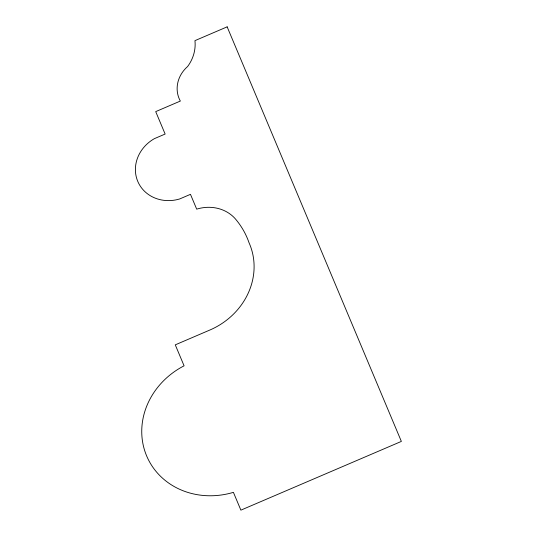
<?xml version="1.0" encoding="UTF-8"?>
<svg xmlns="http://www.w3.org/2000/svg" width="537" height="537" viewBox="0 0 537 537"><rect width="100%" height="100%" fill="white"/><g stroke="black" fill="none" stroke-linecap="round" stroke-linejoin="round"><path stroke-width="0.81" d="M227.151 26.85L194.944 40.644A39.765 36.039 -25 0 1 187.635 66.507A30.562 27.696 -25 0 0 180.351 101.063L155.71 111.615L165.134 134.049L154.354 138.667A36.355 32.945 -25 0 0 137.747 181.345A36.355 32.945 -25 0 0 179.687 198.952L190.467 194.334L196.696 209.148A37.765 34.22 -25 0 1 235.159 218.64A89.612 81.215 -25 0 1 249.054 242.784A70.052 63.487 -25 0 1 210.497 329.758L175.27 344.848L184.084 365.818A75.281 68.226 -25 0 0 146.01 454.369A75.281 68.226 -25 0 0 233.407 492.348L240.885 510.15L401.361 441.414L227.151 26.85"/></g></svg>
